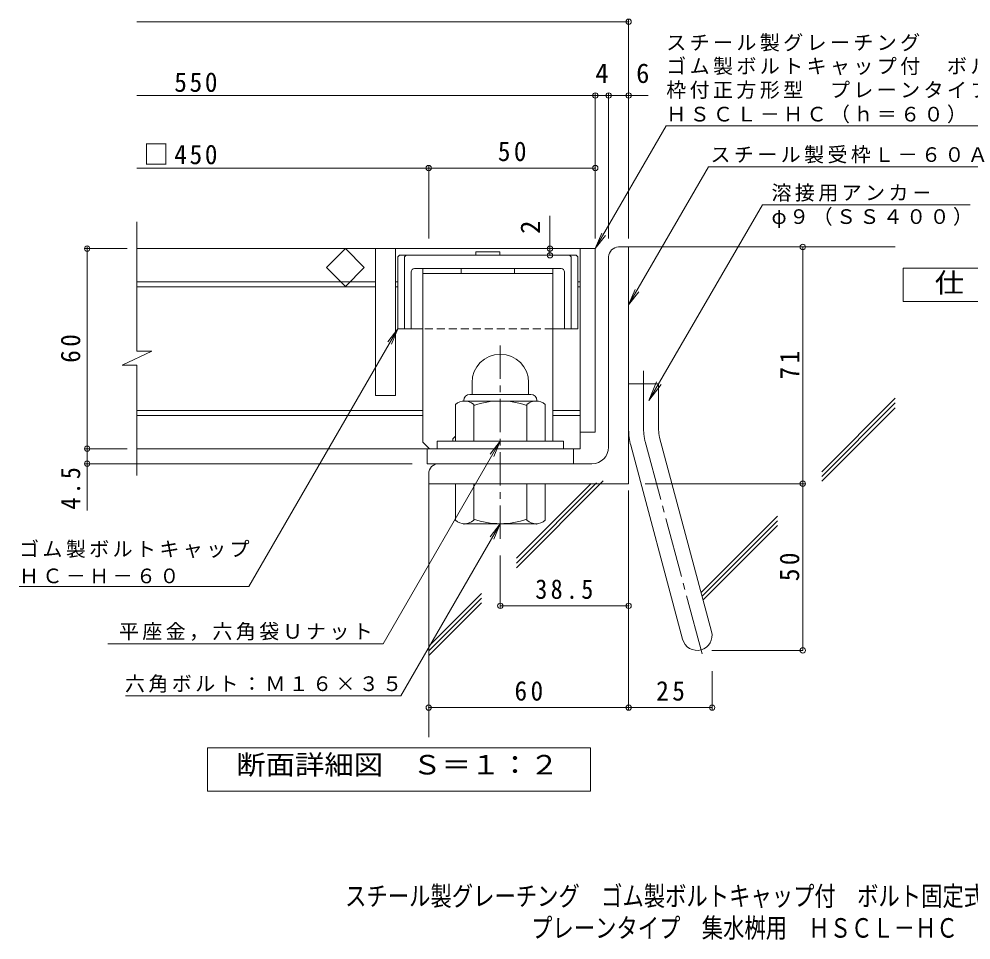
# Model space of a CAD drawing. Units: millimetres on the paper, enlarged 10 times, with parts at other scales. Extents: x -1235 to 1714, y -1353 to 1361.
# Drawn here: x -1235 to 193, y -1353 to 28 of the extents above; entities that cross this region are included whole.
import ezdxf
from ezdxf.enums import TextEntityAlignment as Align

# ---------------------------------------------------------------- set-up
doc = ezdxf.new("R2010")
doc.units = ezdxf.units.MM
doc.header["$LTSCALE"] = 10
doc.header["$PDMODE"] = 32
doc.header["$PDSIZE"] = 8
for name, pattern in [('CHAIN1', [8, 5, -1, 1, -1]), ('CHAIN2', [12, 9, -1, 1, -1]), ('DASHED1', [1.8, 1.2, -0.6])]:
    doc.linetypes.add(name, pattern=pattern)
for name, color, linetype, lineweight in [('D-1', 2, 'Continuous', 9), ('D-2', 3, 'Continuous', 9), ('D-4', 7, 'Continuous', 9), ('D-5', 7, 'Continuous', 9), ('D-6', 6, 'Continuous', 9), ('D-7', 6, 'Continuous', 9), ('D-8', 4, 'Continuous', 9)]:
    doc.layers.add(name, color=color, linetype=linetype, lineweight=lineweight)
doc.layers.add('F-F_F-Fﾚｲﾔ', color=2, linetype='Continuous')
doc.styles.add('ＭＳ ゴシック', font='')
doc.styles.get('ＭＳ ゴシック').set_extended_font_data('MS Gothic')

msp = doc.modelspace()

# ---------------------------------------------------------------- linework, layer by layer
at = {"layer": 'D-1'}
for p, q in [((-335.29, -313.41), (-320.29, -313.41)), ((-320.29, -668.41), (-320.29, -313.41)), ((-350.29, -613.41), (-350.29, -328.41)), ((-555.29, -516.91), (-555.29, -534.41)), ((-470.29, -516.86), (-470.29, -534.41)), ((-320.29, -518.41), (-275.29, -518.41)), ((-275.29, -587.48), (-275.29, -518.41)), ((-558.79, -534.41), (-466.79, -534.41)), ((-580.29, -604.41), (-580.29, -549.6)), ((-567.79, -543.41), (-567.79, -544.41)), ((-459.04, -544.41), (-566.54, -544.41)), ((-552.79, -604.41), (-552.79, -549.6)), ((-472.79, -604.41), (-472.79, -549.6)), ((-457.79, -543.41), (-457.79, -544.41)), ((-445.29, -604.41), (-445.29, -549.6)), ((-273.76, -599.13), (-195.8, -890.09)), ((-417.79, -604.41), (-607.79, -604.41)), ((-607.79, -615.91), (-607.79, -604.41)), ((-417.79, -615.91), (-417.79, -604.41)), ((-317.22, -610.78), (-239.26, -901.73)), ((-375.29, -638.41), (-605.29, -638.41)), ((-620.29, -653.41), (-620.29, -668.41)), ((-320.29, -668.41), (-620.29, -668.41)), ((-580.29, -668.41), (-580.29, -723.22)), ((-552.79, -668.41), (-552.79, -723.22)), ((-472.79, -668.41), (-472.79, -723.22)), ((-445.29, -668.41), (-445.29, -723.22)), ((-567.79, -729.41), (-567.79, -728.41)), ((-459.04, -728.41), (-566.54, -728.41)), ((-457.79, -729.41), (-457.79, -728.41))]:
    msp.add_line(p, q, dxfattribs=at)
at = {"layer": 'D-1', "linetype": 'CHAIN1'}
msp.add_line((-512.79, -750.94), (-512.79, -457.9), dxfattribs=at)
at = {"layer": 'D-1', "linetype": 'CHAIN2'}
for p, q in [((-297.79, -587.48), (-297.79, -499.38)), ((-295.49, -604.95), (-208.19, -930.79))]:
    msp.add_line(p, q, dxfattribs=at)
at = {"layer": 'D-1'}
for centre, radius, start, end in [((-335.29, -328.41), 15, 90, 180), ((-512.79, -516.91), 42.5, 90, 180), ((-512.74, -516.86), 42.45, 0, 90), ((-558.79, -543.41), 9, 90, 180), ((-466.79, -543.41), 9, 0, 90), ((-566.54, -565.21), 20.8, 48.6201, 131.38164), ((-512.79, -664.41), 120, 70.52881, 109.47119), ((-459.04, -565.21), 20.8, 48.61835, 131.37988), ((-230.29, -587.48), 90, 180, 195), ((-230.29, -587.48), 45, 180, 195.00002), ((-375.29, -613.41), 25, 270, 0), ((-605.29, -653.41), 15, 90, 180), ((-566.54, -707.61), 20.8, 228.61835, 311.37988), ((-512.79, -608.41), 120, 250.52881, 289.47119), ((-459.04, -707.61), 20.8, 228.6201, 311.38164), ((-217.53, -895.91), 22.5, 195.00014, 14.99991)]:
    msp.add_arc(centre, radius, start, end, dxfattribs=at)
at = {"layer": 'D-1', "linetype": 'CHAIN2'}
msp.add_arc((-230.29, -587.48), 67.5, 180, 194.99995, dxfattribs=at)
at = {"layer": 'D-2'}
for p, q in [((-1057.96, -469.75), (-1057.96, -275.91)), ((-370.29, -315.91), (-1057.85, -315.91)), ((-773.58, -344.19), (-745.29, -315.91)), ((-700.29, -315.91), (-700.29, -535.91)), ((-670.29, -315.91), (-670.29, -535.91)), ((-392.79, -315.91), (-392.79, -615.91)), ((-370.29, -315.91), (-370.29, -590.91)), ((-745.29, -372.48), (-773.58, -344.19)), ((-700.29, -365.91), (-1057.96, -365.91)), ((-666.54, -365.91), (-670.29, -365.91)), ((-392.79, -365.91), (-396.54, -365.91)), ((-700.29, -373.41), (-1057.96, -373.41)), ((-666.54, -373.41), (-670.29, -373.41)), ((-392.79, -373.41), (-396.54, -373.41)), ((-1080.08, -490.46), (-1035.48, -469.75)), ((-1035.48, -469.75), (-1057.96, -469.75)), ((-1080.08, -490.46), (-1057.96, -490.46)), ((-1057.96, -655.91), (-1057.96, -490.46)), ((-670.29, -535.91), (-700.29, -535.91)), ((-629.04, -558.41), (-1057.96, -558.41)), ((-629.04, -565.91), (-1057.96, -565.91)), ((-392.79, -558.41), (-434.04, -558.41)), ((-392.79, -565.91), (-434.04, -565.91)), ((-370.29, -590.91), (-392.79, -590.91)), ((-392.79, -615.91), (-1057.96, -615.91)), ((-622.79, -638.41), (-622.79, -615.91)), ((-402.79, -638.41), (-402.79, -615.91)), ((-622.79, -638.41), (-402.79, -638.41))]:
    msp.add_line(p, q, dxfattribs=at)
msp.add_lwpolyline([(-745.29, -315.91), (-717.01, -344.19), (-745.29, -372.48)], dxfattribs=at)
at = {"layer": 'D-4'}
for p, q in [((-1057.96, 24.46), (-320.29, 24.46)), ((-320.29, -300.45), (-320.29, 27.46)), ((-370.29, -300.45), (-370.29, -83.24)), ((-350.29, -300.45), (-350.29, -83.24)), ((-1057.96, -86.24), (-290.93, -86.24)), ((-1057.96, -194.99), (-370.29, -194.99)), ((-620.29, -300.45), (-620.29, -191.99)), ((-438.44, -315.91), (-438.44, -266.5)), ((-1132.68, -315.91), (-1132.68, -313.41)), ((-59.01, -918.41), (-59.01, -313.41)), ((-1072.67, -315.91), (-1135.67, -315.91)), ((-1132.68, -708.68), (-1132.68, -315.91)), ((-438.44, -325.91), (-438.44, -315.91)), ((-1072.67, -615.91), (-1135.67, -615.91)), ((-645.29, -638.41), (-1135.67, -638.41)), ((-295.29, -668.41), (-56.01, -668.41)), ((-320.29, -678.85), (-320.29, -1007.17)), ((-512.79, -775.94), (-512.79, -854.59)), ((-512.79, -851.59), (-320.29, -851.59)), ((-195.53, -918.41), (-59.01, -918.41)), ((-195.03, -949.76), (-195.03, -1007.17)), ((-620.29, -1004.17), (-195.03, -1004.17))]:
    msp.add_line(p, q, dxfattribs=at)
at = {"layer": 'D-4', "color": 2}
for points in [[(91.4, -395.36), (91.4, -345.36), (316.4, -345.36), (316.4, -395.36)], [(-952.29, -1129.32), (-952.29, -1064.32), (-377.28, -1064.32), (-377.28, -1129.32)]]:
    msp.add_lwpolyline(points, close=True, dxfattribs=at)
at = {"layer": 'D-4'}
for p in [(-320.29, 24.46), (-370.29, -86.24), (-350.29, -86.24), (-320.29, -86.24), (-620.29, -194.99), (-370.29, -194.99), (-1132.68, -315.91), (-438.44, -315.91), (-59.01, -313.41), (-438.44, -325.91), (-1132.68, -615.91), (-1132.68, -638.41), (-59.01, -668.41), (-512.79, -851.59), (-320.29, -851.59), (-59.01, -918.41), (-620.29, -1004.17), (-320.29, -1004.17), (-195.03, -1004.17)]:
    msp.add_point(p, dxfattribs=at)
at = {"layer": 'D-5'}
for p, q in [((-370.29, -315.91), (-263.86, -131.57)), ((-263.86, -131.57), (396.14, -131.57)), ((-320.29, -400.33), (-200.58, -192.98)), ((-200.58, -192.98), (222.24, -192.98)), ((-119.6, -250.14), (191.92, -250.14)), ((-370.29, -315.91), (-360.72, -292.81)), ((-370.29, -315.91), (-355.07, -296.07)), ((-320.29, -400.33), (-310.72, -377.23)), ((-320.29, -400.33), (-305.07, -380.5)), ((-666.54, -435.91), (-889.87, -822.73)), ((-666.54, -435.91), (-681.76, -455.74)), ((-666.54, -435.91), (-676.11, -459)), ((-289.8, -543.41), (-271.48, -519.65)), ((-512.79, -604.41), (-688.48, -908.72)), ((-512.79, -604.41), (-528.01, -624.24)), ((-512.79, -604.41), (-522.36, -627.51)), ((-512.79, -728.41), (-661.85, -986.59)), ((-512.79, -728.41), (-528.01, -748.24)), ((-512.79, -728.41), (-522.36, -751.51)), ((-1234.87, -822.73), (-889.87, -822.73)), ((-1101.62, -908.72), (-688.48, -908.72)), ((-1074.99, -986.59), (-661.85, -986.59))]:
    msp.add_line(p, q, dxfattribs=at)
msp.add_lwpolyline([(-119.6, -250.14), (-289.8, -543.41), (-278.26, -515.72)], dxfattribs=at)
at = {"layer": 'D-6'}
for p, q in [((-320.29, -313.41), (79.71, -313.41)), ((-30.67, -650.68), (79.71, -540.3)), ((-30.67, -657.74), (79.71, -547.36)), ((-30.67, -664.82), (79.71, -554.44)), ((-620.29, -668.41), (-620.29, -1048.73)), ((-488.51, -794.44), (-358.3, -664.23)), ((-488.51, -787.37), (-368.35, -667.21)), ((-488.51, -780.3), (-376.49, -668.29)), ((-211.5, -831.5), (-96.92, -716.93)), ((-210, -837.07), (-96.92, -723.99)), ((-208.51, -842.65), (-96.92, -731.07)), ((-620.29, -912.08), (-541.19, -832.98)), ((-620.29, -919.15), (-541.19, -840.05)), ((-620.29, -926.22), (-541.19, -847.12))]:
    msp.add_line(p, q, dxfattribs=at)
at = {"layer": 'D-7'}
for p, q in [((-666.54, -328.41), (-664.04, -325.91)), ((-666.54, -328.41), (-666.54, -435.91)), ((-399.04, -325.91), (-664.04, -325.91)), ((-656.54, -328.41), (-654.04, -325.91)), ((-656.54, -328.41), (-656.54, -435.91)), ((-549.73, -320.91), (-549.73, -325.91)), ((-513.35, -320.91), (-549.73, -320.91)), ((-513.35, -320.91), (-513.35, -325.91)), ((-406.54, -328.41), (-409.04, -325.91)), ((-406.54, -328.41), (-406.54, -435.91)), ((-396.54, -328.41), (-399.04, -325.91)), ((-396.54, -328.41), (-396.54, -435.91)), ((-646.54, -350.91), (-646.54, -435.91)), ((-421.54, -345.91), (-641.54, -345.91)), ((-416.54, -350.91), (-416.54, -435.91)), ((-629.04, -435.91), (-666.54, -435.91)), ((-396.54, -435.91), (-434.04, -435.91))]:
    msp.add_line(p, q, dxfattribs=at)
at = {"layer": 'D-7', "linetype": 'DASHED1'}
msp.add_line((-434.04, -435.91), (-629.04, -435.91), dxfattribs=at)
at = {"layer": 'D-7'}
for centre, start, end in [((-641.54, -350.91), 90, 180), ((-421.54, -350.91), 0, 90)]:
    msp.add_arc(centre, 5, start, end, dxfattribs=at)
at = {"layer": 'D-8'}
for p, q in [((-434.04, -345.91), (-629.04, -345.91)), ((-629.04, -605.91), (-629.04, -345.91)), ((-434.04, -353.41), (-629.04, -353.41)), ((-571.54, -345.91), (-571.54, -353.41)), ((-491.54, -345.91), (-491.54, -353.41)), ((-434.04, -604.41), (-434.04, -345.91)), ((-629.04, -605.91), (-619.04, -615.91))]:
    msp.add_line(p, q, dxfattribs=at)
msp.add_lwpolyline([(-584.04, -604.41), (-584.04, -600.91), (-580.29, -597.16)], dxfattribs=at)

# ---------------------------------------------------------------- texts
at = {"layer": 'D-4', "color": 2, "style": 'ＭＳ ゴシック'}
for s, p in [('4', (-370.29, -76.24)), ('6', (-309.04, -76.24))]:
    msp.add_text(s, height=29.33, dxfattribs=at).set_placement(p, align=Align.BOTTOM_LEFT)
msp.add_text('2', height=29.33, rotation=90, dxfattribs=at).set_placement((-444.44, -293.75), align=Align.BOTTOM_LEFT)
at = {"layer": 'D-4', "color": 2, "style": 'ＭＳ ゴシック', "width": 1.1}
for s, p in [('仕\u3000様', (138.9, -390.36)), ('断面詳細図\u3000Ｓ＝１：２', (-908.86, -1113.35))]:
    msp.add_text(s, height=29.33, dxfattribs=at).set_placement(p, align=Align.BOTTOM_LEFT)
at = {"layer": 'D-4', "color": 2, "char_height": 29.33, "attachment_point": 7, "style": 'ＭＳ ゴシック'}
for s, insert in [('\\T1.21;\\W0.95;\u3000550', (-1047.96, -81.19)), ('\\T1.27;\\W0.95;50', (-516.54, -184.99)), ('\\T1.21;\\W0.95;□450', (-1047.96, -189.99)), ('\\T1.28;\\W0.9;38.5', (-460.29, -841.59)), ('\\T1.27;\\W0.95;60', (-491.54, -994.17)), ('\\T1.27;\\W0.95;25', (-278.91, -994.17))]:
    msp.add_mtext(s, dxfattribs=dict(at, insert=insert))
at = {"layer": 'D-4', "color": 2, "char_height": 29.33, "attachment_point": 7, "rotation": 90, "style": 'ＭＳ ゴシック'}
for s, insert in [('\\T1.27;\\W0.95;60', (-1142.68, -487.16)), ('\\T1.27;\\W0.95;71', (-64.01, -512.16)), ('\\T1.27;\\W0.9;4.5', (-1142.67, -707.23)), ('\\T1.27;\\W0.95;50', (-64.01, -814.66))]:
    msp.add_mtext(s, dxfattribs=dict(at, insert=insert))
at = {"layer": 'D-5', "char_height": 21.99, "attachment_point": 7, "style": 'ＭＳ ゴシック'}
for s, insert in [('\\T1.17;スチール製グレーチング', (-263.86, -20.26)), ('\\T1.17;ゴム製ボルトキャップ付\u3000ボルト固定式', (-263.86, -55.83)), ('\\T1.17;枠付正方形型\u3000プレーンタイプ\u3000集水桝用', (-263.86, -91.41)), ('\\T1.17;ＨＳＣＬ－ＨＣ（ｈ＝６０）', (-263.86, -128.05)), ('\\T1.17;スチール製受枠Ｌ－６０Ａ', (-197.46, -188.22)), ('\\T1.17;溶接用アンカ－', (-105.95, -245.48)), ('\\T1.17;φ９（ＳＳ４００）', (-105.95, -284.8)), ('\\T1.17;ゴム製ボルトキャップ', (-1234.87, -780.09)), ('\\T1.17;ＨＣ－Ｈ－６０', (-1234.87, -818.07)), ('\\T1.17;平座金，六角袋Ｕナット', (-1085.05, -904.06)), ('\\T1.17;六角ボルト：Ｍ１６×３５', (-1075.92, -981.93))]:
    msp.add_mtext(s, dxfattribs=dict(at, insert=insert))
at = {"layer": 'F-F_F-Fﾚｲﾔ', "style": 'ＭＳ ゴシック', "width": 0.8}
for s, p in [('スチール製グレーチング\u3000ゴム製ボルトキャップ付\u3000ボルト固定式\u3000枠付正方形型', (-745.64, -1310.3)), ('プレーンタイプ\u3000集水桝用\u3000ＨＳＣＬ－ＨＣ\u3000４４６０Ａ－ａ', (-466.64, -1358.1))]:
    msp.add_text(s, height=29.33, dxfattribs=at).set_placement(p, align=Align.BOTTOM_LEFT)

doc.saveas('drawing.dxf')
